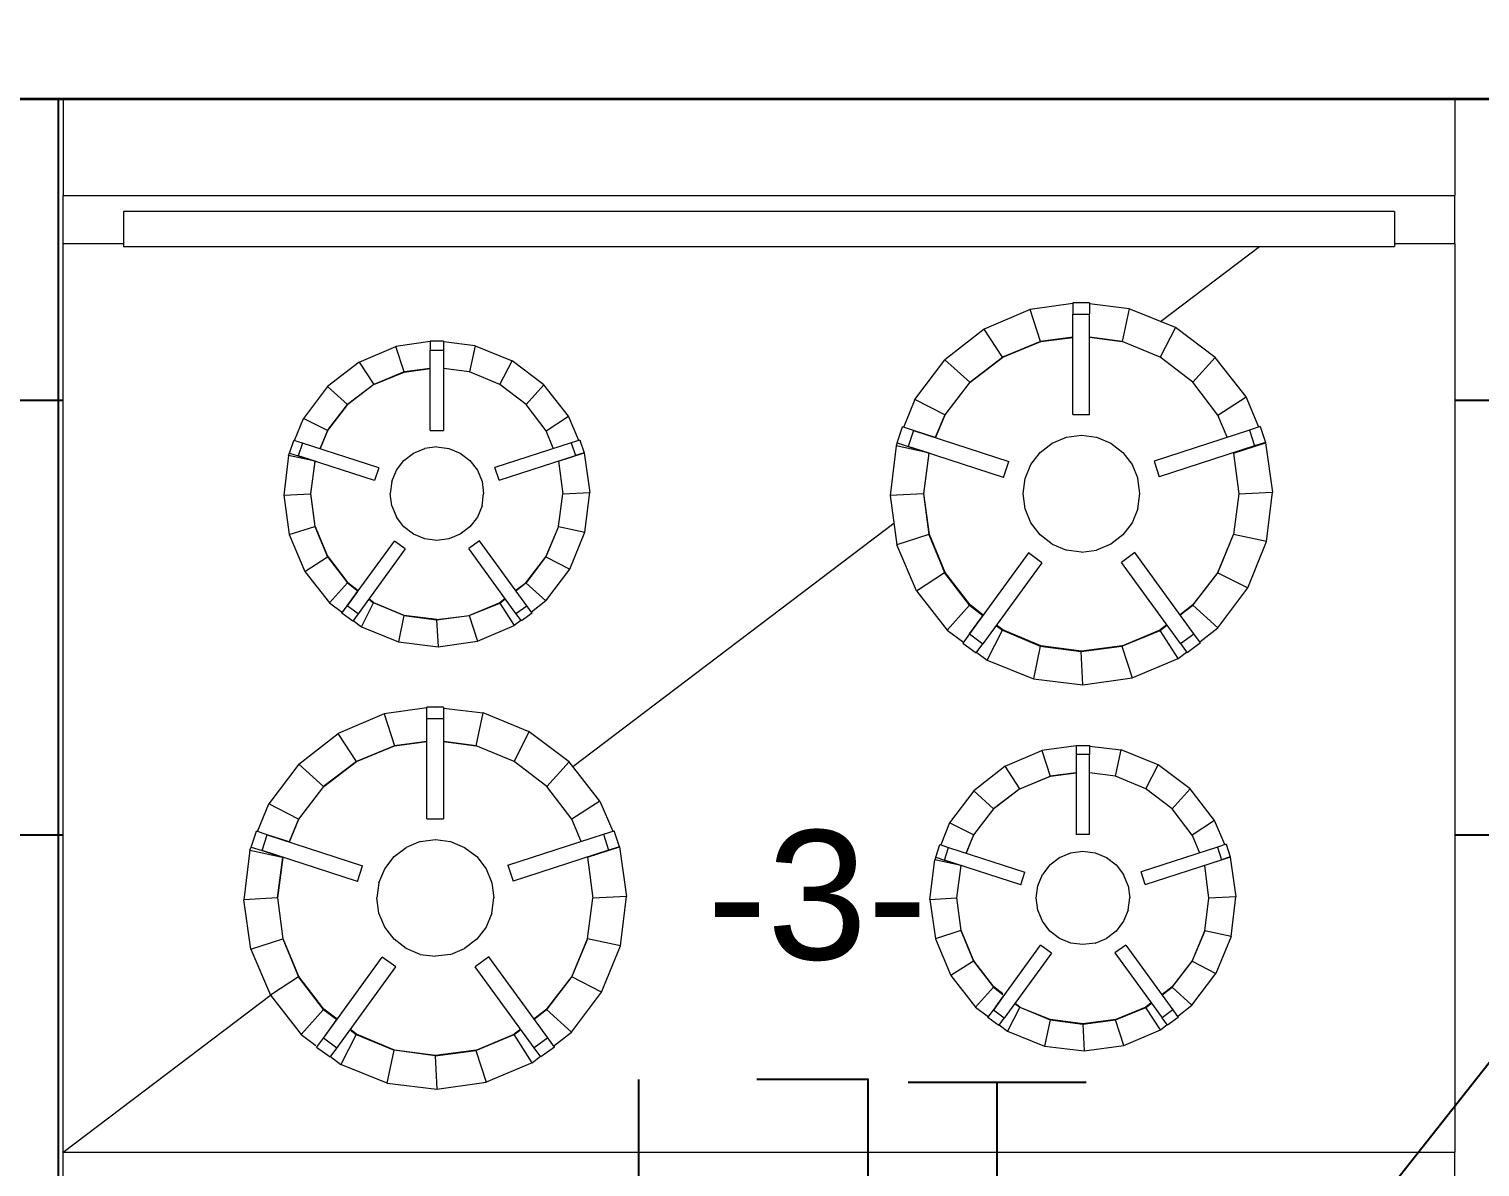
# Model space of a CAD drawing. Header units: metres. Extents: x -182 to 99, y 70 to 117.
# Drawn here: x -5.199 to -4.404, y 92.925 to 93.549 of the extents above; entities that cross this region are included whole.
import ezdxf

# ---------------------------------------------------------------- set-up
doc = ezdxf.new("R2010")
doc.units = ezdxf.units.M
doc.header["$LTSCALE"] = 0.01
for name, color, linetype, lineweight in [('A-EQPM', 6, 'Continuous', 9), ('A-WALL', 2, 'Continuous', 9), ('G-IMPT', 1, 'Continuous', 9)]:
    doc.layers.add(name, color=color, linetype=linetype, lineweight=lineweight)
doc.layers.add('FIAÇÃO', color=10, linetype='Continuous')
doc.layers.add('Força', color=7, linetype='Continuous')
doc.styles.add('Arial', font='arial.ttf', dxfattribs={"height": 0.29506})
doc.styles.add('Arial_2', font='arial.ttf', dxfattribs={"height": 0.258177})
doc.dimstyles.new('Diagonal', dxfattribs={"dimscale": 0.3048, "dimtxt": 0.258177, "dimasz": 1.025262, "dimexe": 0.984252, "dimexo": 0.615157, "dimgap": 0.04101, "dimtad": 1, "dimrnd": 0.01, "dimzin": 0, "dimdsep": 46, "dimtxsty": 'Arial_2', "dimblk1": 'OBLIQUE', "dimblk2": 'OBLIQUE', "dimsah": 1, "dimcen": 0.09, "dimse1": 1, "dimse2": 1, "dimazin": 0, "dimtfac": 1, "dimtix": 1, "dimtmove": 0, "dimatfit": 3, "dimfxl": 1, "dimtvp": 1, "dimtfill": 1, "dimtolj": 1, "dimtzin": 0, "dimarcsym": 2})
pattern_1 = [(0, (-90.43142, 1e-14), (0, 0.238125), []), (90, (-90.43142, 1e-14), (-0.238125, 0), [])]

# ---------------------------------------------------------------- blocks, each defined once
blk = doc.blocks.new('Range14 - 11ZRNG14_dwg-397001-Nivel 4')
at = {"layer": 'G-IMPT'}
for p, q in [((0, 0.762), (0.05291, 0.762)), ((0.07937, 0.762), (0.05291, 0.762)), ((0.05291, 0), (0.05291, 0.762)), ((0.05291, 0), (0.05291, 0.762)), ((0.07937, 0.72896), (0.07937, 0.762)), ((0.07937, 0.762), (0.57714, 0.762)), ((0.07937, 0.762), (0.57714, 0.762)), ((0.57714, 0), (0.57714, 0.762)), ((0.57714, 0), (0.57714, 0.762)), ((0.57714, 0), (0.57714, 0.762)), ((0.57714, 0), (0.57714, 0.762)), ((0.64639, 0.762), (0.57714, 0.762)), ((0.57714, 0), (0.57714, 0.762)), ((0.06169, 0.72896), (0.06169, 0.03304)), ((0.06169, 0.72896), (0.08095, 0.72896)), ((0.08095, 0.03304), (0.08095, 0.72896)), ((0.18843, 0.65837), (0.21549, 0.66221)), ((0.24265, 0.65889), (0.21549, 0.66221)), ((0.21647, 0.64383), (0.21549, 0.66221)), ((0.122, 0.60092), (0.08095, 0.65511)), ((0.122, 0.60092), (0.08095, 0.65511)), ((0.17984, 0.65473), (0.16328, 0.6477)), ((0.17959, 0.6555), (0.18827, 0.65834)), ((0.17959, 0.6555), (0.18151, 0.64959)), ((0.18151, 0.64959), (0.19023, 0.65239)), ((0.18827, 0.65834), (0.19023, 0.65239)), ((0.1941, 0.6409), (0.18843, 0.65837)), ((0.19023, 0.65239), (0.20717, 0.60018)), ((0.24265, 0.65889), (0.23881, 0.64087)), ((0.26798, 0.64861), (0.24265, 0.65889)), ((0.16328, 0.6477), (0.14173, 0.63088)), ((0.17328, 0.63231), (0.16328, 0.6477)), ((0.18151, 0.64959), (0.19849, 0.59735)), ((0.1941, 0.6409), (0.21647, 0.64383)), ((0.21647, 0.64383), (0.23881, 0.64087)), ((0.25966, 0.63228), (0.26798, 0.64861)), ((0.28983, 0.63216), (0.26798, 0.64861)), ((0.18549, 0.63735), (0.17328, 0.63231)), ((0.25948, 0.63228), (0.23881, 0.64088)), ((0.25966, 0.63228), (0.23881, 0.64087)), ((0.40867, 0.63613), (0.39542, 0.63051)), ((0.40846, 0.63676), (0.41541, 0.63901)), ((0.40846, 0.63676), (0.40999, 0.63203)), ((0.41541, 0.63901), (0.41697, 0.63426)), ((0.41553, 0.63904), (0.43717, 0.64212)), ((0.41553, 0.63904), (0.42004, 0.62508)), ((0.45891, 0.63947), (0.43717, 0.64212)), ((0.43717, 0.64212), (0.43797, 0.6274)), ((0.45891, 0.63947), (0.45583, 0.62505)), ((0.45891, 0.63947), (0.47918, 0.63124)), ((0.14173, 0.63088), (0.12527, 0.60902)), ((0.15536, 0.61859), (0.14173, 0.63088)), ((0.17328, 0.63231), (0.15536, 0.61859)), ((0.25948, 0.63228), (0.27734, 0.61859)), ((0.27752, 0.6185), (0.25966, 0.63228)), ((0.28983, 0.63216), (0.27752, 0.6185)), ((0.2975, 0.62234), (0.28983, 0.63216)), ((0.39542, 0.63051), (0.37817, 0.61704)), ((0.39542, 0.63051), (0.4034, 0.6182)), ((0.40999, 0.63203), (0.41697, 0.63426)), ((0.40999, 0.63203), (0.42358, 0.59021)), ((0.43053, 0.5925), (0.41697, 0.63426)), ((0.4725, 0.61816), (0.47918, 0.63124)), ((0.49664, 0.61807), (0.47918, 0.63124)), ((0.29812, 0.6228), (0.29307, 0.61914)), ((0.29812, 0.6228), (0.30349, 0.61539)), ((0.4034, 0.6182), (0.41317, 0.62224)), ((0.43797, 0.6274), (0.42004, 0.62508)), ((0.45583, 0.62505), (0.43797, 0.6274)), ((0.45583, 0.62505), (0.47235, 0.61816)), ((0.4725, 0.61816), (0.45583, 0.62505)), ((0.15536, 0.61859), (0.14164, 0.6007)), ((0.29307, 0.61914), (0.24866, 0.58686)), ((0.27734, 0.61859), (0.2827, 0.6116)), ((0.28278, 0.61167), (0.27752, 0.6185)), ((0.29846, 0.61173), (0.29307, 0.61914)), ((0.29846, 0.61173), (0.30349, 0.61539)), ((0.30666, 0.61061), (0.30313, 0.61513)), ((0.37817, 0.61704), (0.365, 0.59957)), ((0.38908, 0.60722), (0.37817, 0.61704)), ((0.4034, 0.6182), (0.38908, 0.60722)), ((0.47235, 0.61816), (0.48664, 0.60722)), ((0.4868, 0.60716), (0.4725, 0.61816)), ((0.4868, 0.60716), (0.49664, 0.61807)), ((0.50278, 0.61021), (0.49664, 0.61807)), ((0.12527, 0.60902), (0.11503, 0.58369)), ((0.12527, 0.60902), (0.14164, 0.6007)), ((0.29846, 0.61173), (0.25402, 0.57946)), ((0.28827, 0.60433), (0.29105, 0.6007)), ((0.29127, 0.60064), (0.28837, 0.6044)), ((0.30666, 0.61061), (0.29127, 0.60064)), ((0.31733, 0.58543), (0.30666, 0.61061)), ((0.38908, 0.60722), (0.3781, 0.5929)), ((0.46369, 0.58183), (0.49923, 0.60765)), ((0.48664, 0.60722), (0.49093, 0.60162)), ((0.49102, 0.60168), (0.4868, 0.60716)), ((0.49923, 0.60765), (0.50329, 0.61058)), ((0.49923, 0.60765), (0.50356, 0.60174)), ((0.50329, 0.61058), (0.50758, 0.60466)), ((0.50758, 0.60466), (0.50356, 0.60174)), ((0.51011, 0.60082), (0.50728, 0.60444)), ((0.14164, 0.6007), (0.13298, 0.57985)), ((0.19849, 0.59735), (0.20717, 0.60018)), ((0.29968, 0.57994), (0.29105, 0.6007)), ((0.29986, 0.57976), (0.29127, 0.60064)), ((0.365, 0.59957), (0.3568, 0.5793)), ((0.3781, 0.5929), (0.365, 0.59957)), ((0.46799, 0.57592), (0.50356, 0.60174)), ((0.51011, 0.60082), (0.4978, 0.59287)), ((0.51865, 0.5807), (0.51011, 0.60082)), ((0.20035, 0.58531), (0.20809, 0.58848)), ((0.21635, 0.58957), (0.20809, 0.58848)), ((0.22464, 0.58848), (0.21635, 0.58957)), ((0.22464, 0.58848), (0.23235, 0.58531)), ((0.3781, 0.5929), (0.37115, 0.57622)), ((0.43053, 0.5925), (0.42358, 0.59021)), ((0.49539, 0.5958), (0.49762, 0.5929)), ((0.4978, 0.59287), (0.49549, 0.59587)), ((0.49762, 0.5929), (0.50454, 0.57632)), ((0.50466, 0.57616), (0.4978, 0.59287)), ((0.11503, 0.58369), (0.11238, 0.56202)), ((0.11503, 0.58369), (0.13298, 0.57985)), ((0.18864, 0.5736), (0.19373, 0.58022)), ((0.19373, 0.58022), (0.20035, 0.58531)), ((0.23235, 0.58531), (0.23899, 0.58022)), ((0.23899, 0.58022), (0.24408, 0.5736)), ((0.24866, 0.58686), (0.25402, 0.57946)), ((0.29986, 0.57976), (0.31733, 0.58543)), ((0.32114, 0.55836), (0.31733, 0.58543)), ((0.41977, 0.57653), (0.42504, 0.58058)), ((0.43126, 0.58314), (0.42504, 0.58058)), ((0.43126, 0.58314), (0.43785, 0.584)), ((0.44449, 0.58314), (0.43785, 0.584)), ((0.44449, 0.58314), (0.45065, 0.58058)), ((0.45065, 0.58058), (0.45598, 0.57653)), ((0.46369, 0.58183), (0.46799, 0.57592)), ((0.51865, 0.5807), (0.50466, 0.57616)), ((0.5217, 0.55903), (0.51865, 0.5807)), ((0.13298, 0.57985), (0.13062, 0.56202)), ((0.13068, 0.56202), (0.13303, 0.57985)), ((0.18544, 0.56586), (0.18864, 0.5736)), ((0.24408, 0.5736), (0.24728, 0.56586)), ((0.29968, 0.57994), (0.30261, 0.55757)), ((0.30279, 0.55742), (0.29986, 0.57976)), ((0.35468, 0.56196), (0.3568, 0.5793)), ((0.37115, 0.57622), (0.3568, 0.5793)), ((0.37115, 0.57622), (0.36928, 0.56196)), ((0.41569, 0.57123), (0.41977, 0.57653)), ((0.45598, 0.57653), (0.46003, 0.57123)), ((0.50454, 0.57632), (0.50685, 0.55839)), ((0.507, 0.55827), (0.50466, 0.57616)), ((0.18434, 0.55757), (0.18544, 0.56586)), ((0.24835, 0.55757), (0.24728, 0.56586)), ((0.41224, 0.55839), (0.41313, 0.56504)), ((0.41313, 0.56504), (0.41569, 0.57123)), ((0.46259, 0.56504), (0.46003, 0.57123)), ((0.46259, 0.56504), (0.46345, 0.55839)), ((0.11186, 0.55778), (0.11171, 0.55653)), ((0.11186, 0.56202), (0.11186, 0.55288)), ((0.11186, 0.56202), (0.11808, 0.56202)), ((0.173, 0.56202), (0.11808, 0.56202)), ((0.11808, 0.55288), (0.11808, 0.56202)), ((0.173, 0.55288), (0.173, 0.56202)), ((0.18544, 0.54931), (0.18434, 0.55757)), ((0.24835, 0.55757), (0.24728, 0.54931)), ((0.30261, 0.55757), (0.29968, 0.53526)), ((0.29983, 0.53505), (0.30279, 0.55742)), ((0.32114, 0.55836), (0.30279, 0.55742)), ((0.31781, 0.53124), (0.32114, 0.55836)), ((0.35427, 0.55464), (0.35427, 0.56196)), ((0.35427, 0.56196), (0.35924, 0.56196)), ((0.40319, 0.56196), (0.35924, 0.56196)), ((0.35924, 0.56196), (0.35924, 0.55464)), ((0.40319, 0.56196), (0.40319, 0.55464)), ((0.41313, 0.55181), (0.41224, 0.55839)), ((0.46345, 0.55839), (0.46259, 0.55181)), ((0.50685, 0.55839), (0.50454, 0.54056)), ((0.50466, 0.54038), (0.507, 0.55827)), ((0.507, 0.55827), (0.5217, 0.55903)), ((0.51904, 0.53733), (0.5217, 0.55903)), ((0.11186, 0.55288), (0.11808, 0.55288)), ((0.11222, 0.55288), (0.11549, 0.52947)), ((0.173, 0.55288), (0.11808, 0.55288)), ((0.13063, 0.55288), (0.13295, 0.53517)), ((0.13305, 0.53526), (0.13071, 0.55288)), ((0.18864, 0.54157), (0.18544, 0.54931)), ((0.24408, 0.54157), (0.24728, 0.54931)), ((0.35427, 0.55464), (0.35924, 0.55464)), ((0.35456, 0.55464), (0.35716, 0.53593)), ((0.35924, 0.55464), (0.40319, 0.55464)), ((0.3693, 0.55464), (0.37115, 0.54047)), ((0.37122, 0.54056), (0.36934, 0.55464)), ((0.41569, 0.54559), (0.41313, 0.55181)), ((0.46259, 0.55181), (0.46003, 0.54559)), ((0.19373, 0.53495), (0.18864, 0.54157)), ((0.24408, 0.54157), (0.23899, 0.53495)), ((0.35716, 0.53593), (0.37115, 0.54047)), ((0.37804, 0.5238), (0.37115, 0.54047)), ((0.3781, 0.52389), (0.37122, 0.54056)), ((0.41977, 0.54032), (0.41569, 0.54559)), ((0.41977, 0.54032), (0.42504, 0.53623)), ((0.45598, 0.54032), (0.45065, 0.53623)), ((0.46003, 0.54559), (0.45598, 0.54032)), ((0.46811, 0.54108), (0.46381, 0.53517)), ((0.46811, 0.54108), (0.50368, 0.51523)), ((0.49762, 0.52389), (0.50454, 0.54056)), ((0.49774, 0.52377), (0.50466, 0.54038)), ((0.50466, 0.54038), (0.51904, 0.53733)), ((0.13295, 0.53517), (0.11549, 0.52947)), ((0.13295, 0.53517), (0.14158, 0.51432)), ((0.14164, 0.51444), (0.13305, 0.53526)), ((0.20035, 0.52986), (0.19373, 0.53495)), ((0.23899, 0.53495), (0.23235, 0.52986)), ((0.25417, 0.5359), (0.24881, 0.52852)), ((0.25417, 0.5359), (0.29861, 0.50362)), ((0.29968, 0.53526), (0.29105, 0.51444)), ((0.29121, 0.51426), (0.29983, 0.53505)), ((0.29983, 0.53505), (0.31781, 0.53124)), ((0.36573, 0.51581), (0.35716, 0.53593)), ((0.43126, 0.53367), (0.42504, 0.53623)), ((0.43785, 0.53279), (0.43126, 0.53367)), ((0.44449, 0.53367), (0.43785, 0.53279)), ((0.45065, 0.53623), (0.44449, 0.53367)), ((0.49935, 0.50935), (0.46381, 0.53517)), ((0.51084, 0.51706), (0.51904, 0.53733)), ((0.11549, 0.52947), (0.12619, 0.50432)), ((0.20809, 0.52666), (0.20035, 0.52986)), ((0.21635, 0.52557), (0.20809, 0.52666)), ((0.22464, 0.52666), (0.21635, 0.52557)), ((0.23235, 0.52986), (0.22464, 0.52666)), ((0.24881, 0.52852), (0.29322, 0.49624)), ((0.30757, 0.50588), (0.31781, 0.53124)), ((0.41017, 0.48475), (0.42376, 0.52654)), ((0.43071, 0.52429), (0.42376, 0.52654)), ((0.18175, 0.46552), (0.19873, 0.51773)), ((0.20742, 0.51493), (0.19873, 0.51773)), ((0.37804, 0.5238), (0.36573, 0.51581)), ((0.37804, 0.5238), (0.38902, 0.50947)), ((0.3781, 0.52389), (0.38908, 0.50963)), ((0.43071, 0.52429), (0.41712, 0.4825)), ((0.49762, 0.52389), (0.49552, 0.52116)), ((0.49566, 0.52106), (0.49774, 0.52377)), ((0.49774, 0.52377), (0.51084, 0.51706)), ((0.50742, 0.51252), (0.51084, 0.51706)), ((0.14158, 0.51432), (0.12619, 0.50432)), ((0.1553, 0.4964), (0.14158, 0.51432)), ((0.15536, 0.49658), (0.14164, 0.51444)), ((0.20742, 0.51493), (0.19044, 0.46269)), ((0.20742, 0.51493), (0.20731, 0.5146)), ((0.29105, 0.51444), (0.28843, 0.51102)), ((0.28862, 0.51088), (0.29121, 0.51426)), ((0.30757, 0.50588), (0.29121, 0.51426)), ((0.36573, 0.51581), (0.3792, 0.49856)), ((0.38902, 0.50947), (0.3792, 0.49856)), ((0.38902, 0.50947), (0.40334, 0.4985)), ((0.40334, 0.49865), (0.38908, 0.50963)), ((0.48664, 0.50963), (0.47235, 0.49865)), ((0.47244, 0.49844), (0.48674, 0.50941)), ((0.49047, 0.5146), (0.48664, 0.50963)), ((0.48674, 0.50941), (0.49071, 0.5146)), ((0.48674, 0.50941), (0.49768, 0.4996)), ((0.49935, 0.50933), (0.49209, 0.5146)), ((0.49935, 0.50933), (0.49209, 0.5146)), ((0.49209, 0.5146), (0.49935, 0.50935)), ((0.50368, 0.51523), (0.49935, 0.50935)), ((0.50341, 0.50639), (0.49935, 0.50935)), ((0.50771, 0.51231), (0.50341, 0.50639)), ((0.50771, 0.51231), (0.50368, 0.51523)), ((0.12619, 0.50432), (0.14301, 0.48277)), ((0.28285, 0.50376), (0.27734, 0.49658)), ((0.27746, 0.49634), (0.28305, 0.50362)), ((0.29322, 0.49624), (0.28346, 0.50332)), ((0.29322, 0.49624), (0.29861, 0.50362)), ((0.30364, 0.49996), (0.29861, 0.50362)), ((0.3033, 0.50021), (0.30757, 0.50588)), ((0.49768, 0.4996), (0.50302, 0.50668)), ((0.1553, 0.4964), (0.14301, 0.48277)), ((0.1553, 0.4964), (0.17319, 0.48268)), ((0.17322, 0.48286), (0.15536, 0.49658)), ((0.27734, 0.49658), (0.25948, 0.48286)), ((0.27746, 0.49634), (0.25957, 0.48262)), ((0.27746, 0.49634), (0.29111, 0.48405)), ((0.29111, 0.48405), (0.29779, 0.49291)), ((0.29322, 0.49624), (0.29828, 0.49256)), ((0.29828, 0.49256), (0.30364, 0.49996)), ((0.3792, 0.49856), (0.39664, 0.48539)), ((0.40334, 0.4985), (0.39664, 0.48539)), ((0.41335, 0.49452), (0.40334, 0.49865)), ((0.40334, 0.4985), (0.4133, 0.49436)), ((0.47235, 0.49865), (0.45574, 0.49176)), ((0.45577, 0.49155), (0.47244, 0.49844)), ((0.47244, 0.49844), (0.48043, 0.48613)), ((0.48043, 0.48613), (0.49768, 0.4996)), ((0.39664, 0.48539), (0.4088, 0.48048)), ((0.40865, 0.48), (0.41017, 0.48475)), ((0.41712, 0.4825), (0.41017, 0.48475)), ((0.41982, 0.49079), (0.41694, 0.47719)), ((0.41712, 0.4825), (0.42014, 0.49167)), ((0.41715, 0.4825), (0.42014, 0.49167)), ((0.41715, 0.4825), (0.42014, 0.49167)), ((0.42007, 0.49157), (0.43788, 0.4892)), ((0.43785, 0.48939), (0.42014, 0.49175)), ((0.45574, 0.49176), (0.43785, 0.48939)), ((0.43788, 0.4892), (0.45577, 0.49155)), ((0.43864, 0.47454), (0.43788, 0.4892)), ((0.45577, 0.49155), (0.46028, 0.47756)), ((0.46028, 0.47756), (0.48043, 0.48613)), ((0.16484, 0.46631), (0.14301, 0.48277)), ((0.17319, 0.48268), (0.16484, 0.46631)), ((0.17319, 0.48268), (0.18564, 0.4775)), ((0.18571, 0.47771), (0.17322, 0.48286)), ((0.18547, 0.47698), (0.18176, 0.46552)), ((0.18176, 0.46552), (0.18547, 0.47698)), ((0.25948, 0.48286), (0.23869, 0.47427)), ((0.23872, 0.47399), (0.25957, 0.48262)), ((0.26957, 0.46723), (0.25957, 0.48262)), ((0.26957, 0.46723), (0.29111, 0.48405)), ((0.41559, 0.47774), (0.40865, 0.48)), ((0.41551, 0.47777), (0.41694, 0.47719)), ((0.41559, 0.47774), (0.41712, 0.4825)), ((0.43864, 0.47454), (0.41694, 0.47719)), ((0.43864, 0.47454), (0.46028, 0.47756)), ((0.19378, 0.47297), (0.1902, 0.45607)), ((0.19419, 0.47415), (0.19044, 0.46269)), ((0.19419, 0.47415), (0.19045, 0.46269)), ((0.19045, 0.46269), (0.19419, 0.47415)), ((0.19412, 0.47401), (0.21638, 0.47107)), ((0.21635, 0.47131), (0.1942, 0.47425)), ((0.23869, 0.47427), (0.21635, 0.47131)), ((0.21638, 0.47107), (0.23872, 0.47399)), ((0.21638, 0.47107), (0.21732, 0.45275)), ((0.23872, 0.47399), (0.24439, 0.45653)), ((0.16484, 0.46631), (0.18003, 0.46018)), ((0.18175, 0.46552), (0.17983, 0.45958)), ((0.18175, 0.46552), (0.19044, 0.46269)), ((0.18852, 0.45674), (0.19044, 0.46269)), ((0.26957, 0.46723), (0.24439, 0.45653)), ((0.18852, 0.45674), (0.17983, 0.45958)), ((0.1886, 0.45672), (0.1902, 0.45607)), ((0.1902, 0.45607), (0.21732, 0.45275)), ((0.21732, 0.45275), (0.24439, 0.45653)), ((0.36578, 0.27906), (0.23261, 0.45488)), ((0.36578, 0.27906), (0.23261, 0.45488)), ((0.40977, 0.30453), (0.40109, 0.30169)), ((0.40977, 0.30453), (0.41172, 0.29858)), ((0.40993, 0.30456), (0.43699, 0.3084)), ((0.41559, 0.28709), (0.40993, 0.30456)), ((0.46415, 0.30507), (0.43699, 0.3084)), ((0.43699, 0.3084), (0.43797, 0.29002)), ((0.46415, 0.30507), (0.46031, 0.28706)), ((0.48948, 0.2948), (0.46415, 0.30507)), ((0.38478, 0.29389), (0.40134, 0.30091)), ((0.40301, 0.29578), (0.40109, 0.30169)), ((0.40301, 0.29578), (0.41172, 0.29858)), ((0.41998, 0.24354), (0.40301, 0.29578)), ((0.41172, 0.29858), (0.42867, 0.24637)), ((0.48948, 0.2948), (0.48116, 0.27847)), ((0.51133, 0.27834), (0.48948, 0.2948)), ((0.19404, 0.28523), (0.21568, 0.28831)), ((0.23741, 0.28566), (0.21568, 0.28831)), ((0.21647, 0.27359), (0.21568, 0.28831)), ((0.38478, 0.29389), (0.36323, 0.27706)), ((0.38478, 0.29389), (0.39478, 0.2785)), ((0.41559, 0.28709), (0.43797, 0.29002)), ((0.46031, 0.28706), (0.43797, 0.29002)), ((0.46031, 0.28707), (0.48097, 0.27847)), ((0.48116, 0.27847), (0.46031, 0.28706)), ((0.18717, 0.28232), (0.17392, 0.2767)), ((0.18696, 0.28295), (0.19391, 0.2852)), ((0.18696, 0.28295), (0.18849, 0.27822)), ((0.18849, 0.27822), (0.19547, 0.28045)), ((0.18849, 0.27822), (0.20208, 0.2364)), ((0.19391, 0.2852), (0.19547, 0.28045)), ((0.19855, 0.27127), (0.19404, 0.28523)), ((0.20903, 0.23869), (0.19547, 0.28045)), ((0.23433, 0.27124), (0.23741, 0.28566)), ((0.25768, 0.27743), (0.23741, 0.28566)), ((0.39478, 0.2785), (0.37685, 0.26478)), ((0.40698, 0.28354), (0.39478, 0.2785)), ((0.48097, 0.27847), (0.49884, 0.26478)), ((0.49902, 0.26469), (0.48116, 0.27847)), ((0.51133, 0.27834), (0.49902, 0.26469)), ((0.51899, 0.26853), (0.51133, 0.27834)), ((0.17392, 0.2767), (0.15667, 0.26323)), ((0.1819, 0.26438), (0.17392, 0.2767)), ((0.19855, 0.27127), (0.21647, 0.27359)), ((0.23433, 0.27124), (0.21647, 0.27359)), ((0.23433, 0.27124), (0.251, 0.26435)), ((0.23433, 0.27123), (0.25085, 0.26435)), ((0.251, 0.26435), (0.25768, 0.27743)), ((0.27514, 0.26426), (0.25768, 0.27743)), ((0.36323, 0.27706), (0.34677, 0.25521)), ((0.37685, 0.26478), (0.36323, 0.27706)), ((0.15667, 0.26323), (0.1435, 0.24576)), ((0.15667, 0.26323), (0.16758, 0.25341)), ((0.1819, 0.26438), (0.16758, 0.25341)), ((0.1915, 0.26835), (0.1819, 0.26438)), ((0.25085, 0.26435), (0.26515, 0.25341)), ((0.2653, 0.25335), (0.251, 0.26435)), ((0.27514, 0.26426), (0.2653, 0.25335)), ((0.27514, 0.26426), (0.28128, 0.2564)), ((0.37685, 0.26478), (0.36314, 0.24689)), ((0.51456, 0.26533), (0.47015, 0.23305)), ((0.49884, 0.26478), (0.50419, 0.25779)), ((0.50428, 0.25785), (0.49902, 0.26469)), ((0.51962, 0.26899), (0.51456, 0.26533)), ((0.51456, 0.26533), (0.51996, 0.25792)), ((0.51962, 0.26899), (0.52499, 0.26158)), ((0.28179, 0.25676), (0.27773, 0.25384)), ((0.28179, 0.25676), (0.28609, 0.25085)), ((0.34677, 0.25521), (0.33653, 0.22988)), ((0.36314, 0.24689), (0.34677, 0.25521)), ((0.51996, 0.25792), (0.47552, 0.22564)), ((0.52816, 0.25679), (0.51277, 0.24683)), ((0.52499, 0.26158), (0.51996, 0.25792)), ((0.52816, 0.25679), (0.52463, 0.26132)), ((0.52816, 0.25679), (0.53883, 0.23162)), ((0.16758, 0.25341), (0.15661, 0.23909)), ((0.27773, 0.25384), (0.24219, 0.22802)), ((0.28206, 0.24792), (0.24649, 0.22211)), ((0.26515, 0.25341), (0.26944, 0.24781)), ((0.26952, 0.24787), (0.2653, 0.25335)), ((0.2763, 0.23905), (0.28862, 0.24701)), ((0.28206, 0.24792), (0.27773, 0.25384)), ((0.28609, 0.25085), (0.28206, 0.24792)), ((0.28579, 0.25063), (0.28862, 0.24701)), ((0.29715, 0.22689), (0.28862, 0.24701)), ((0.36314, 0.24689), (0.35448, 0.22604)), ((0.41998, 0.24354), (0.42867, 0.24637)), ((0.50977, 0.25052), (0.51255, 0.24689)), ((0.51277, 0.24683), (0.50987, 0.25059)), ((0.52118, 0.22613), (0.51255, 0.24689)), ((0.52136, 0.22595), (0.51277, 0.24683)), ((0.1353, 0.22549), (0.1435, 0.24576)), ((0.15661, 0.23909), (0.1435, 0.24576)), ((0.15661, 0.23909), (0.14966, 0.22241)), ((0.20903, 0.23869), (0.20208, 0.2364)), ((0.27389, 0.24199), (0.27612, 0.23909)), ((0.2763, 0.23905), (0.27399, 0.24206)), ((0.27612, 0.23909), (0.28304, 0.2225)), ((0.28316, 0.22235), (0.2763, 0.23905)), ((0.41523, 0.22641), (0.42184, 0.2315)), ((0.42184, 0.2315), (0.42959, 0.23467)), ((0.42959, 0.23467), (0.43785, 0.23576)), ((0.44614, 0.23467), (0.43785, 0.23576)), ((0.44614, 0.23467), (0.45385, 0.2315)), ((0.45385, 0.2315), (0.46049, 0.22641)), ((0.47015, 0.23305), (0.47552, 0.22564)), ((0.52136, 0.22595), (0.53883, 0.23162)), ((0.54264, 0.20455), (0.53883, 0.23162)), ((0.1353, 0.22549), (0.13318, 0.20815)), ((0.1353, 0.22549), (0.14966, 0.22241)), ((0.19419, 0.21741), (0.19827, 0.22272)), ((0.19827, 0.22272), (0.20355, 0.22677)), ((0.20355, 0.22677), (0.20976, 0.22933)), ((0.20976, 0.22933), (0.21635, 0.23018)), ((0.22299, 0.22933), (0.21635, 0.23018)), ((0.22299, 0.22933), (0.22915, 0.22677)), ((0.22915, 0.22677), (0.23448, 0.22272)), ((0.23448, 0.22272), (0.23854, 0.21741)), ((0.24219, 0.22802), (0.24649, 0.22211)), ((0.28535, 0.20458), (0.28304, 0.2225)), ((0.28316, 0.22235), (0.29715, 0.22689)), ((0.3002, 0.20522), (0.29715, 0.22689)), ((0.33388, 0.20821), (0.33653, 0.22988)), ((0.35448, 0.22604), (0.33653, 0.22988)), ((0.35448, 0.22604), (0.35212, 0.20821)), ((0.35217, 0.20821), (0.35453, 0.22604)), ((0.41014, 0.21979), (0.41523, 0.22641)), ((0.46049, 0.22641), (0.46558, 0.21979)), ((0.52118, 0.22613), (0.5241, 0.20376)), ((0.52429, 0.20361), (0.52136, 0.22595)), ((0.14966, 0.22241), (0.14778, 0.20815)), ((0.19163, 0.21123), (0.19419, 0.21741)), ((0.23854, 0.21741), (0.2411, 0.21123)), ((0.28551, 0.20446), (0.28316, 0.22235)), ((0.40694, 0.21205), (0.41014, 0.21979)), ((0.46878, 0.21205), (0.46558, 0.21979)), ((0.13277, 0.20815), (0.13277, 0.20083)), ((0.13277, 0.20815), (0.13774, 0.20815)), ((0.13774, 0.20815), (0.18169, 0.20815)), ((0.13774, 0.20083), (0.13774, 0.20815)), ((0.18169, 0.20083), (0.18169, 0.20815)), ((0.19074, 0.20458), (0.19163, 0.21123)), ((0.2411, 0.21123), (0.24195, 0.20458)), ((0.33336, 0.20821), (0.33958, 0.20821)), ((0.33336, 0.20821), (0.33336, 0.19906)), ((0.33958, 0.20821), (0.3945, 0.20821)), ((0.33958, 0.19906), (0.33958, 0.20821)), ((0.3945, 0.19906), (0.3945, 0.20821)), ((0.40584, 0.20376), (0.40694, 0.21205)), ((0.46878, 0.21205), (0.46985, 0.20376)), ((0.13277, 0.20083), (0.13774, 0.20083)), ((0.13306, 0.20083), (0.13567, 0.18212)), ((0.18169, 0.20083), (0.13774, 0.20083)), ((0.1478, 0.20083), (0.14966, 0.18666)), ((0.14972, 0.18675), (0.14784, 0.20083)), ((0.19074, 0.20458), (0.19163, 0.198)), ((0.24195, 0.20458), (0.2411, 0.198)), ((0.28535, 0.20458), (0.28304, 0.18675)), ((0.28316, 0.18657), (0.28551, 0.20446)), ((0.28551, 0.20446), (0.3002, 0.20522)), ((0.29755, 0.18352), (0.3002, 0.20522)), ((0.33321, 0.20272), (0.33336, 0.20397)), ((0.33958, 0.19906), (0.33336, 0.19906)), ((0.33372, 0.19906), (0.33699, 0.17566)), ((0.3945, 0.19906), (0.33958, 0.19906)), ((0.35213, 0.19906), (0.35445, 0.18136)), ((0.35454, 0.18145), (0.35221, 0.19906)), ((0.40694, 0.1955), (0.40584, 0.20376)), ((0.46878, 0.1955), (0.46985, 0.20376)), ((0.5241, 0.20376), (0.52118, 0.18145)), ((0.52429, 0.20361), (0.52133, 0.18123)), ((0.52429, 0.20361), (0.54264, 0.20455)), ((0.53931, 0.17742), (0.54264, 0.20455)), ((0.19419, 0.19178), (0.19163, 0.198)), ((0.19827, 0.18651), (0.19419, 0.19178)), ((0.23854, 0.19178), (0.23448, 0.18651)), ((0.2411, 0.198), (0.23854, 0.19178)), ((0.40694, 0.1955), (0.41014, 0.18776)), ((0.46878, 0.1955), (0.46558, 0.18776)), ((0.14966, 0.18666), (0.13567, 0.18212)), ((0.14966, 0.18666), (0.15655, 0.16999)), ((0.15661, 0.17008), (0.14972, 0.18675)), ((0.20355, 0.18242), (0.19827, 0.18651)), ((0.23448, 0.18651), (0.22915, 0.18242)), ((0.24661, 0.18727), (0.24232, 0.18136)), ((0.24661, 0.18727), (0.28218, 0.16142)), ((0.28304, 0.18675), (0.27612, 0.17008)), ((0.28316, 0.18657), (0.27624, 0.16996)), ((0.28316, 0.18657), (0.29755, 0.18352)), ((0.28935, 0.16325), (0.29755, 0.18352)), ((0.41523, 0.18114), (0.41014, 0.18776)), ((0.46558, 0.18776), (0.46049, 0.18114)), ((0.14423, 0.162), (0.13567, 0.18212)), ((0.20976, 0.17986), (0.20355, 0.18242)), ((0.20976, 0.17986), (0.21635, 0.17898)), ((0.22299, 0.17986), (0.21635, 0.17898)), ((0.22299, 0.17986), (0.22915, 0.18242)), ((0.27786, 0.15554), (0.24232, 0.18136)), ((0.33699, 0.17566), (0.35445, 0.18136)), ((0.33699, 0.17566), (0.34769, 0.15051)), ((0.35445, 0.18136), (0.36308, 0.16051)), ((0.36314, 0.16063), (0.35454, 0.18145)), ((0.42184, 0.17605), (0.41523, 0.18114)), ((0.42959, 0.17285), (0.42184, 0.17605)), ((0.45385, 0.17605), (0.44614, 0.17285)), ((0.46049, 0.18114), (0.45385, 0.17605)), ((0.47567, 0.18209), (0.47031, 0.17471)), ((0.52011, 0.14981), (0.47567, 0.18209)), ((0.52118, 0.18145), (0.51255, 0.16063)), ((0.5127, 0.16045), (0.52133, 0.18123)), ((0.53931, 0.17742), (0.52133, 0.18123)), ((0.53931, 0.17742), (0.52907, 0.15206)), ((0.14423, 0.162), (0.15655, 0.16999)), ((0.15655, 0.16999), (0.16752, 0.15566)), ((0.15661, 0.17008), (0.16758, 0.15581)), ((0.20227, 0.17273), (0.18867, 0.13094)), ((0.20921, 0.17047), (0.19562, 0.12869)), ((0.20227, 0.17273), (0.20921, 0.17047)), ((0.27612, 0.17008), (0.27402, 0.16735)), ((0.27417, 0.16725), (0.27624, 0.16996)), ((0.28935, 0.16325), (0.27624, 0.16996)), ((0.42959, 0.17285), (0.43785, 0.17175)), ((0.44614, 0.17285), (0.43785, 0.17175)), ((0.51472, 0.14243), (0.47031, 0.17471)), ((0.14423, 0.162), (0.1577, 0.14475)), ((0.26955, 0.16154), (0.26515, 0.15581)), ((0.26524, 0.1556), (0.26971, 0.16143)), ((0.27005, 0.16118), (0.27786, 0.15552)), ((0.27786, 0.15552), (0.27005, 0.16118)), ((0.27786, 0.15554), (0.27005, 0.16118)), ((0.28218, 0.16142), (0.27786, 0.15554)), ((0.28218, 0.16142), (0.28621, 0.1585)), ((0.28592, 0.15871), (0.28935, 0.16325)), ((0.36308, 0.16051), (0.34769, 0.15051)), ((0.36308, 0.16051), (0.37679, 0.14259)), ((0.37685, 0.14277), (0.36314, 0.16063)), ((0.40325, 0.11171), (0.42023, 0.16392)), ((0.42891, 0.16112), (0.41194, 0.10887)), ((0.42891, 0.16112), (0.42023, 0.16392)), ((0.51255, 0.16063), (0.50992, 0.15721)), ((0.51011, 0.15707), (0.5127, 0.16045)), ((0.5127, 0.16045), (0.52907, 0.15206)), ((0.1577, 0.14475), (0.16752, 0.15566)), ((0.18184, 0.14469), (0.16752, 0.15566)), ((0.18184, 0.14484), (0.16758, 0.15581)), ((0.25085, 0.14484), (0.26515, 0.15581)), ((0.25094, 0.14463), (0.26524, 0.1556)), ((0.27618, 0.14579), (0.26524, 0.1556)), ((0.27618, 0.14579), (0.28152, 0.15287)), ((0.28191, 0.15258), (0.27786, 0.15554)), ((0.28621, 0.1585), (0.28191, 0.15258)), ((0.5248, 0.1464), (0.52907, 0.15206)), ((0.1577, 0.14475), (0.17514, 0.13158)), ((0.18184, 0.14469), (0.17514, 0.13158)), ((0.1915, 0.14085), (0.18184, 0.14484)), ((0.18184, 0.14469), (0.1915, 0.14068)), ((0.25085, 0.14484), (0.23424, 0.13795)), ((0.23427, 0.13774), (0.25094, 0.14463)), ((0.25893, 0.13231), (0.25094, 0.14463)), ((0.25893, 0.13231), (0.27618, 0.14579)), ((0.36451, 0.12896), (0.34769, 0.15051)), ((0.50435, 0.14995), (0.49884, 0.14277)), ((0.49896, 0.14252), (0.50454, 0.14981)), ((0.51472, 0.14243), (0.50496, 0.1495)), ((0.52011, 0.14981), (0.51472, 0.14243)), ((0.52514, 0.14615), (0.51978, 0.13874)), ((0.52514, 0.14615), (0.52011, 0.14981)), ((0.19832, 0.13698), (0.19544, 0.12338)), ((0.19864, 0.13786), (0.19562, 0.12869)), ((0.19565, 0.12869), (0.19864, 0.13786)), ((0.19565, 0.12869), (0.19864, 0.13786)), ((0.19857, 0.13776), (0.21638, 0.13539)), ((0.1988, 0.13837), (0.19864, 0.13786)), ((0.19864, 0.13786), (0.1988, 0.13837)), ((0.21635, 0.13558), (0.19865, 0.13794)), ((0.23424, 0.13795), (0.21635, 0.13558)), ((0.21638, 0.13539), (0.23427, 0.13774)), ((0.21714, 0.12073), (0.21638, 0.13539)), ((0.23878, 0.12375), (0.23427, 0.13774)), ((0.36451, 0.12896), (0.37679, 0.14259)), ((0.37679, 0.14259), (0.39469, 0.12887)), ((0.39472, 0.12905), (0.37685, 0.14277)), ((0.49884, 0.14277), (0.48097, 0.12905)), ((0.49896, 0.14252), (0.48107, 0.12881)), ((0.49896, 0.14252), (0.51261, 0.13024)), ((0.51261, 0.13024), (0.51874, 0.13837)), ((0.51978, 0.13874), (0.51472, 0.14243)), ((0.1873, 0.12667), (0.17514, 0.13158)), ((0.18867, 0.13094), (0.18715, 0.12619)), ((0.18867, 0.13094), (0.19562, 0.12869)), ((0.1941, 0.12393), (0.19562, 0.12869)), ((0.23878, 0.12375), (0.25893, 0.13231)), ((0.36451, 0.12896), (0.38633, 0.1125)), ((0.39469, 0.12887), (0.38633, 0.1125)), ((0.39469, 0.12887), (0.40714, 0.12369)), ((0.40721, 0.1239), (0.39472, 0.12905)), ((0.48097, 0.12905), (0.46019, 0.12046)), ((0.46022, 0.12018), (0.48107, 0.12881)), ((0.48107, 0.12881), (0.49106, 0.11342)), ((0.49106, 0.11342), (0.51261, 0.13024)), ((0.1941, 0.12393), (0.18715, 0.12619)), ((0.19544, 0.12338), (0.19401, 0.12396)), ((0.19544, 0.12338), (0.21714, 0.12073)), ((0.21714, 0.12073), (0.23878, 0.12375)), ((0.40697, 0.12317), (0.40326, 0.11171)), ((0.40326, 0.11171), (0.40697, 0.12317)), ((0.41194, 0.10887), (0.41569, 0.12034)), ((0.41195, 0.10887), (0.41569, 0.12034)), ((0.41195, 0.10887), (0.41569, 0.12034)), ((0.43788, 0.11726), (0.41562, 0.1202)), ((0.43785, 0.1175), (0.4157, 0.12044)), ((0.46019, 0.12046), (0.43785, 0.1175)), ((0.43788, 0.11726), (0.46022, 0.12018)), ((0.46589, 0.10272), (0.46022, 0.12018)), ((0.40152, 0.10637), (0.38633, 0.1125)), ((0.40325, 0.11171), (0.40133, 0.10577)), ((0.41194, 0.10887), (0.40325, 0.11171)), ((0.41169, 0.10226), (0.41528, 0.11916)), ((0.43788, 0.11726), (0.43882, 0.09894)), ((0.46589, 0.10272), (0.49106, 0.11342)), ((0.57714, 0), (0.49117, 0.1135)), ((0.57714, 0), (0.49117, 0.1135)), ((0.41002, 0.10293), (0.40133, 0.10577)), ((0.41002, 0.10293), (0.41194, 0.10887)), ((0.41169, 0.10226), (0.4101, 0.1029)), ((0.41169, 0.10226), (0.43882, 0.09894)), ((0.46589, 0.10272), (0.43882, 0.09894)), ((0.06169, 0.03304), (0.08095, 0.03304)), ((0.07937, 0), (0.07937, 0.03304)), ((0, 0), (0.05291, 0)), ((0.07937, 0), (0.05291, 0)), ((0.57714, 0), (0.07937, 0)), ((0.57714, 0), (0.07937, 0)), ((0.64639, 0), (0.57714, 0))]:
    blk.add_line(p, q, dxfattribs=at)
blk = doc.blocks.new('Range14 - Range14-397382-Nivel 4')
blk.add_blockref('Range14 - 11ZRNG14_dwg-397001-Nivel 4', (0, 0))
blk = doc.blocks.new('_Oblique')
at = {"color": 0, "linetype": 'ByBlock', "lineweight": -2}
blk.add_line((-0.5, -0.5), (0.5, 0.5), dxfattribs=at)
blk = doc.blocks.new('*D571')
at = {"color": 0, "lineweight": -2, "transparency": 16777216}
blk.add_line((-11.78389, 111.62996), (-11.78389, 81.2458), dxfattribs=at)
at = {"layer": 'Defpoints', "color": 0, "transparency": 16777216}
for p in [(-4.48286, 111.62996), (-11.78389, 81.2458), (-4.47286, 81.2458)]:
    blk.add_point(p, dxfattribs=at)
at = {"color": 0, "lineweight": -2, "transparency": 16777216, "xscale": 0.3124999999999999, "yscale": 0.3124999999999999, "zscale": 0.3124999999999999}
for p, rotation in [((-11.78389, 111.62996), 90), ((-11.78389, 81.2458), 270)]:
    blk.add_blockref('_Oblique', p, dxfattribs=dict(at, rotation=rotation))
at = {"color": 0, "transparency": 16777216, "insert": (-11.92829, 96.43788), "char_height": 0.258177, "attachment_point": 5, "rotation": 90, "style": 'Arial_2', "bg_fill": 3, "box_fill_scale": 1.1, "bg_fill_color": 256, "bg_fill_true_color": 13158600, "bg_fill_transparency": 0}
blk.add_mtext('\\A1;30.38', dxfattribs=at)
blk = doc.blocks.new('*D574')
at = {"color": 0, "lineweight": -2, "transparency": 16777216}
blk.add_line((-10.78389, 104.05716), (-10.78389, 86.23595), dxfattribs=at)
at = {"layer": 'Defpoints', "color": 0, "transparency": 16777216}
for p in [(-5.02286, 104.05716), (-10.78389, 86.23595), (-5.02286, 86.23595)]:
    blk.add_point(p, dxfattribs=at)
at = {"color": 0, "lineweight": -2, "transparency": 16777216, "xscale": 0.3124999999999999, "yscale": 0.3124999999999999, "zscale": 0.3124999999999999}
for p, rotation in [((-10.78389, 104.05716), 90), ((-10.78389, 86.23595), 270)]:
    blk.add_blockref('_Oblique', p, dxfattribs=dict(at, rotation=rotation))
at = {"color": 0, "transparency": 16777216, "insert": (-10.92821, 95.14655), "char_height": 0.258177, "attachment_point": 5, "rotation": 90, "style": 'Arial_2', "bg_fill": 3, "box_fill_scale": 1.1, "bg_fill_color": 256, "bg_fill_true_color": 13158600, "bg_fill_transparency": 0}
blk.add_mtext('\\A1;17.82', dxfattribs=at)
blk = doc.blocks.new('*D583')
at = {"color": 0, "lineweight": -2, "transparency": 16777216}
blk.add_line((-9.78389, 100.13595), (-9.78389, 93.61031), dxfattribs=at)
at = {"layer": 'Defpoints', "color": 0, "transparency": 16777216}
for p in [(-5.02286, 100.13595), (-9.78389, 93.61031), (-5.68389, 93.61031)]:
    blk.add_point(p, dxfattribs=at)
at = {"color": 0, "lineweight": -2, "transparency": 16777216, "xscale": 0.3124999999999999, "yscale": 0.3124999999999999, "zscale": 0.3124999999999999}
for p, rotation in [((-9.78389, 100.13595), 90), ((-9.78389, 93.61031), 270)]:
    blk.add_blockref('_Oblique', p, dxfattribs=dict(at, rotation=rotation))
at = {"color": 0, "transparency": 16777216, "insert": (-9.92829, 96.87313), "char_height": 0.258177, "attachment_point": 5, "rotation": 90, "style": 'Arial_2', "bg_fill": 3, "box_fill_scale": 1.1, "bg_fill_color": 256, "bg_fill_true_color": 13158600, "bg_fill_transparency": 0}
blk.add_mtext('\\A1;6.53', dxfattribs=at)
blk = doc.blocks.new('F-N-T')
at = {"layer": 'FIAÇÃO', "color": 1}
blk.add_line((2561.974, 1284.079), (2561.974, 1304.901), dxfattribs=at)
at = {"layer": 'FIAÇÃO', "color": 3}
blk.add_line((2584.307, 1294.335), (2584.307, 1304.746), dxfattribs=at)
at = {"layer": 'FIAÇÃO', "color": 5}
blk.add_lwpolyline([(2576.262, 1284.079), (2576.262, 1304.901), (2569.322, 1304.901)], dxfattribs=at)
at = {"layer": 'FIAÇÃO', "color": 3}
blk.add_lwpolyline([(2578.754, 1304.746), (2584.307, 1304.746), (2589.86, 1304.746)], dxfattribs=at)

msp = doc.modelspace()

# ---------------------------------------------------------------- hatches: boundary and pattern name
at = {"transparency": 33554687}
h = msp.add_hatch(dxfattribs=at)
h.set_pattern_fill('NET', color=251, scale=0.075)
h.set_pattern_definition(pattern_1)
h.paths.add_polyline_path([(-3.71609, 92.90436), (-4.39026, 92.90436), (-4.39026, 93.51031), (-4.41786, 93.51031), (-4.41786, 93.4574), (-4.41786, 93.43094), (-4.41786, 92.93317), (-4.41786, 92.84898), (-4.45685, 92.84898), (-4.51786, 92.8232), (-4.5837, 92.82079), (-5.01402, 92.82079), (-5.07985, 92.8232), (-5.14086, 92.84898), (-5.17224, 92.84898), (-5.17986, 92.86392), (-5.17986, 92.93317), (-5.17986, 93.43094), (-5.17986, 93.4574), (-5.17986, 93.51031), (-5.21736, 93.51031), (-5.21736, 93.49126), (-5.21736, 92.88531), (-6.68389, 92.88531), (-6.68389, 92.05625), (-6.68389, 92.00625), (-6.68389, 91.89595), (-3.77286, 91.89595), (-3.77286, 91.19595), (-3.71609, 91.19595)])
h.paths.add_polyline_path([(-5.11325, 91.81122), (-3.68263, 91.81122), (-3.68263, 92.41925), (-5.11325, 92.41925)], flags=9)
h = msp.add_hatch(dxfattribs=at)
h.set_pattern_fill('NET', color=251, scale=0.075)
h.set_pattern_definition(pattern_1)
h.paths.add_polyline_path([(-2.76357, 93.51031), (-2.82546, 93.51031), (-2.82546, 92.82651), (-2.82546, 92.75031, -0.096274), (-2.88733, 92.43194), (-3.67546, 92.75031), (-3.67546, 92.82333), (-3.67546, 92.82651), (-3.67546, 93.51031), (-3.70871, 93.51031), (-3.70871, 92.90436), (-3.70946, 91.19595), (-2.76357, 91.19595)])
h.paths.add_polyline_path([(-5.11325, 91.81122), (-3.68263, 91.81122), (-3.68263, 92.41925), (-5.11325, 92.41925)], flags=9)

# ---------------------------------------------------------------- linework, layer by layer
at = {"layer": 'A-WALL', "color": 7, "lineweight": 35}
msp.add_line((-6.78389, 93.51031), (-2.76357, 93.51031), dxfattribs=at)

# ---------------------------------------------------------------- block references
at = {"layer": 'A-EQPM', "rotation": 269.9999999999997}
msp.add_blockref('Range14 - Range14-397382-Nivel 4', (-5.17986, 93.51031), dxfattribs=at)

# ---------------------------------------------------------------- next in the draw order: dimensions: what is measured, and where the dimension line sits
at = {"color": 1}
dim = msp.add_linear_dim(base=(-11.78389, 81.2458), p1=(-4.48286, 111.62996), p2=(-4.47286, 81.2458), angle=90, dimstyle='Diagonal', override={"dimpost": '<>'}, dxfattribs=at)
dim.commit()
dim.dimension.update_dxf_attribs({"geometry": '*D571', "text_midpoint": (-11.92829, 96.43788)})

# ---------------------------------------------------------------- next in the draw order: linework, layer by layer
at = {"layer": 'Força', "color": 0, "ltscale": 0.5}
msp.add_line((-4.6193, 92.70278), (-4.23341, 93.19268), dxfattribs=at)

# ---------------------------------------------------------------- next in the draw order: block references
at = {"layer": 'FIAÇÃO', "lineweight": 20, "xscale": 0.008784106945095342, "yscale": 0.008784106945095342, "zscale": 0.008784106945095342}
msp.add_blockref('F-N-T', (-27.36927, 81.51051), dxfattribs=at)

# ---------------------------------------------------------------- next in the draw order: texts
at = {"layer": 'FIAÇÃO', "lineweight": 20, "style": 'Arial'}
msp.add_text('-3-', height=0.07075, dxfattribs=at).set_placement((-4.82743, 93.03874))

# ---------------------------------------------------------------- next in the draw order: dimensions: what is measured, and where the dimension line sits
at = {"color": 1}
dim = msp.add_linear_dim(base=(-10.78389, 86.23595), p1=(-5.02286, 104.05716), p2=(-5.02286, 86.23595), angle=90, dimstyle='Diagonal', override={"dimpost": '<>', "dimtmove": 1}, dxfattribs=at)
dim.commit()
dim.dimension.update_dxf_attribs({"geometry": '*D574', "text_midpoint": (-10.92821, 95.14655)})

# ---------------------------------------------------------------- next in the draw order: dimensions: what is measured, and where the dimension line sits
dim = msp.add_linear_dim(base=(-9.78389, 93.61031), p1=(-5.02286, 100.13595), p2=(-5.68389, 93.61031), angle=90, dimstyle='Diagonal', override={"dimpost": '<>', "dimtmove": 1}, dxfattribs=at)
dim.commit()
dim.dimension.update_dxf_attribs({"geometry": '*D583', "text_midpoint": (-9.92829, 96.87313)})

doc.saveas('drawing.dxf')
